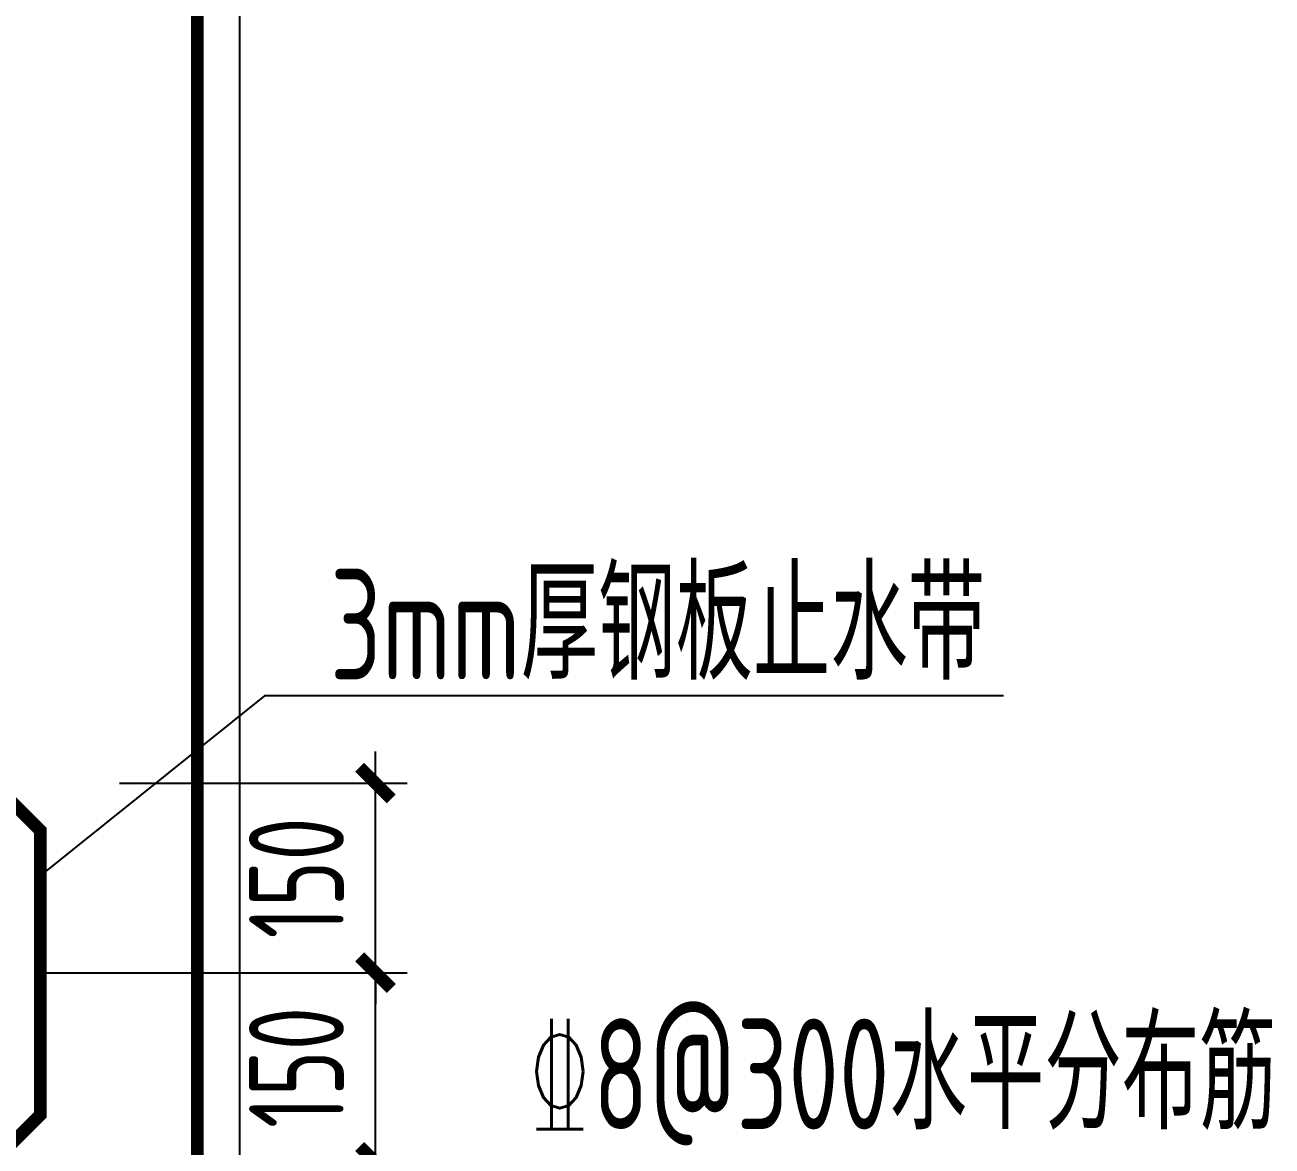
# Model space of a CAD drawing. Extents: x 393367 to 3005760, y 4998 to 826018.
# Drawn here: x 2411822 to 2415769, y 568253 to 571801 of the extents above; entities that cross this region are included whole.
import ezdxf

# ---------------------------------------------------------------- set-up
doc = ezdxf.new("R2010")
doc.units = 0
doc.header["$LTSCALE"] = 1000
for name, pattern in [('CONTINOUS', [0]), ('DASH', [0.35, 0.25, -0.1]), ('DASHED', [0.75, 0.5, -0.25])]:
    doc.linetypes.add(name, pattern=pattern)
doc.layers.get('0').update_dxf_attribs({"linetype": 'CONTINUOUS'})
doc.layers.get('Defpoints').update_dxf_attribs({"linetype": 'CONTINUOUS'})
for name, color, linetype in [('DIM', 3, 'CONTINUOUS'), ('中粗1', 4, 'CONTINUOUS'), ('标注', 142, 'CONTINUOUS'), ('结构', 7, 'DASHED'), ('说明文字', 7, 'CONTINUOUS')]:
    doc.layers.add(name, color=color, linetype=linetype)
doc.layers.add('REIN', color=1, linetype='CONTINUOUS', lineweight=18)
doc.styles.add('TSSD_Dimension', font='Tssdeng.shx', dxfattribs={"width": 0.7, "bigfont": 'hztxt.shx'})
doc.dimstyles.new('TSSD_25_100', dxfattribs={"dimtxt": 300, "dimasz": 100, "dimexe": 100, "dimexo": 250, "dimgap": 100, "dimtad": 1, "dimdec": 0, "dimlfac": 0.25, "dimzin": 0, "dimdsep": 46, "dimtxsty": 'TSSD_Dimension', "dimblk": 'ARCHTICK', "dimcen": 0, "dimdle": 100, "dimclrt": 7, "dimadec": 0, "dimazin": 0, "dimtfac": 1, "dimtdec": 0, "dimtix": 1, "dimtmove": 2, "dimatfit": 3, "dimfxl": 1, "dimtolj": 1, "dimtzin": 0, "dimarcsym": 0})

# ---------------------------------------------------------------- blocks, each defined once
blk = doc.blocks.new('_ArchTick')
at = {"color": 0, "linetype": 'ByBlock', "const_width": 0.4}
blk.add_lwpolyline([(-0.5, -0.5), (0.5, 0.5)], dxfattribs=at)
blk = doc.blocks.new('*D3635')
at = {"layer": 'Defpoints', "color": 0}
for p in [(2411870.9, 568801.6), (2412931.4, 568801.6), (2411870.9, 568201.6)]:
    blk.add_point(p, dxfattribs=at)
at = {"layer": 'DIM', "color": 0, "lineweight": -2}
for p, q in [((2412931.4, 568801.6), (2412931.4, 568901.6)), ((2412120.9, 568801.6), (2413031.4, 568801.6)), ((2412931.4, 568201.6), (2412931.4, 568801.6)), ((2412120.9, 568201.6), (2413031.4, 568201.6)), ((2412931.4, 568201.6), (2412931.4, 568101.6))]:
    blk.add_line(p, q, dxfattribs=at)
at = {"layer": 'DIM', "color": 0, "lineweight": -2, "xscale": 100, "yscale": 100, "zscale": 100}
for p, rotation in [((2412931.4, 568801.6), 270), ((2412931.4, 568201.6), 90)]:
    blk.add_blockref('_ArchTick', p, dxfattribs=dict(at, rotation=rotation))
at = {"layer": 'DIM', "color": 7, "insert": (2412681.4, 568501.6), "char_height": 300, "attachment_point": 5, "rotation": 90, "style": 'TSSD_Dimension'}
blk.add_mtext('\\A1;150', dxfattribs=at)
blk = doc.blocks.new('*D3636')
at = {"layer": 'Defpoints', "color": 0}
for p in [(2411870.9, 569401.6), (2412931.4, 569401.6), (2411870.9, 568801.6)]:
    blk.add_point(p, dxfattribs=at)
at = {"layer": 'DIM', "color": 0, "lineweight": -2}
for p, q in [((2412931.4, 569401.6), (2412931.4, 569501.6)), ((2412120.9, 569401.6), (2413031.4, 569401.6)), ((2412931.4, 568801.6), (2412931.4, 569401.6)), ((2412120.9, 568801.6), (2413031.4, 568801.6)), ((2412931.4, 568801.6), (2412931.4, 568701.6))]:
    blk.add_line(p, q, dxfattribs=at)
at = {"layer": 'DIM', "color": 0, "lineweight": -2, "xscale": 100, "yscale": 100, "zscale": 100}
for p, rotation in [((2412931.4, 569401.6), 270), ((2412931.4, 568801.6), 90)]:
    blk.add_blockref('_ArchTick', p, dxfattribs=dict(at, rotation=rotation))
at = {"layer": 'DIM', "color": 7, "insert": (2412681.4, 569101.6), "char_height": 300, "attachment_point": 5, "rotation": 90, "style": 'TSSD_Dimension'}
blk.add_mtext('\\A1;150', dxfattribs=at)

msp = doc.modelspace()

# ---------------------------------------------------------------- linework, layer by layer
at = {"layer": 'REIN', "elevation": 0}
msp.add_lwpolyline([(2412367.50708, 573553.62888, 40, 40, 0), (2412367.50708, 573286.62653, 40, 40, 0), (2412367.50708, 565650.4184, 30, 30, 0), (2412717.97501, 565650.4184, 30, 30, 0)], format="xyseb", dxfattribs=at)
at = {"layer": 'REIN', "linetype": 'ByBlock', "const_width": 40}
msp.add_lwpolyline([(2411720.87889, 568201.6201), (2411870.87904, 568351.62025), (2411870.87904, 569251.62145), (2411720.87889, 569401.6216)], dxfattribs=at)
at = {"layer": '中粗1', "linetype": 'ByBlock'}
msp.add_line((2412502.51759, 567601.62085), (2412502.51759, 573553.62888), dxfattribs=at)
at = {"layer": '标注', "linetype": 'CONTINOUS'}
for p, q in [((2412580.28794, 569677.87829), (2411870.87904, 569108.73917)), ((2414919.21744, 569677.87829), (2412580.28794, 569677.87829))]:
    msp.add_line(p, q, dxfattribs=at)
at = {"layer": '结构', "linetype": 'DASH'}
msp.add_line((2411183.03653, 568801.62085), (2412502.51759, 568801.62085), dxfattribs=at)

# ---------------------------------------------------------------- texts
at = {"layer": '说明文字', "color": 0, "style": 'TSSD_Dimension', "width": 0.7}
for s, p in [('3mm厚钢板止水带', (2412787.45465, 569729.03308)), ('\x848@300水平分布筋', (2413409.93349, 568305.96995))]:
    msp.add_text(s, height=350, dxfattribs=at).set_placement(p)

# ---------------------------------------------------------------- dimensions: what is measured, and where the dimension line sits
at = {"layer": 'DIM'}
for base, p1, p2, picture, middle in [((2412931.44702, 569401.6216, 0), (2411870.87904, 568801.62085, 0), (2411870.87904, 569401.6216, 0), '*D3636', (2412681.44702, 569101.62122, 0)), ((2412931.44702, 568801.62085, 0), (2411870.87904, 568201.6201, 0), (2411870.87904, 568801.62085, 0), '*D3635', (2412681.44702, 568501.62047, 0))]:
    dim = msp.add_linear_dim(base=base, p1=p1, p2=p2, angle=90, dimstyle='TSSD_25_100', dxfattribs=at)
    dim.commit()
    dim.dimension.update_dxf_attribs({"geometry": picture, "text_midpoint": middle})

doc.saveas('drawing.dxf')
